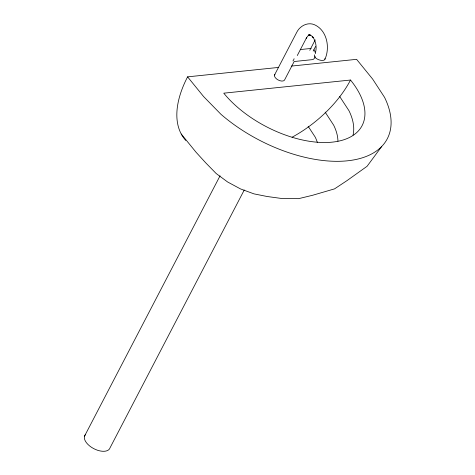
<?xml version="1.0" encoding="UTF-8"?>
<svg xmlns="http://www.w3.org/2000/svg" width="475" height="475" viewBox="0 0 475 475"><rect width="100%" height="100%" fill="white"/><g stroke="black" fill="none" stroke-linecap="round" stroke-linejoin="round"><path stroke-width="0.71" d="M315.59 52.203C316.831 46.989 315.934 41.194 312.669 36.866L313.191 37.454L311.38 35.72L309.367 34.722L310.347 35.168L308.376 34.978L309.492 35.055M324.953 59.221C330.285 47.482 326.99 30.103 314.29 24.658C307.432 21.802 299.571 26.155 296.59 32.609L274.502 75.038M84.491 436.222L220.056 175.815M297.279 55.551L306.618 37.614L306.197 38.338L307.77 36.07L309.1 35.031M309.777 50.314L315.192 39.918M313.185 51.051L315.554 46.502M244.263 189.982L110.069 447.765A14.084 7.529 27.5 0 1 93.48 448.495A14.084 7.529 27.5 0 1 85.482 434.53M381.704 146.472L367.08 166.286L346.964 180.643L334.507 188.884L312.58 195.278L298.567 198.669L281.663 198.485L267.104 196.496L253.965 193.865L240.493 188.913L227.602 181.973L216.172 173.518L205.817 162.931L196.122 152.327L181.248 134.021M308.673 35.328L309.932 34.942M300.277 49.56L311.161 48.432M185.767 140.446A112.676 59.933 -39.1 0 1 187.595 76.855L278.724 67.408M291.252 66.108L356.594 59.333L372.626 79.058L384.542 97.327A112.919 60.337 27.5 0 1 347.445 160.805A112.919 60.337 27.5 0 1 220.946 114.291L203.621 96.579L187.595 76.855M350.514 80.032L223.761 93.177A84.502 45.155 27.5 0 0 332.268 142.138A84.502 45.155 27.5 0 0 350.514 80.032A84.502 44.953 -39.1 0 1 292.113 137.204M339.714 96.532L348.994 110.752A81.599 43.605 27.5 0 1 353.038 135.12M325.137 112.106L333.693 125.222A73.085 39.051 27.5 0 1 337.933 141.164M308.15 126.291L315.18 137.061A59.541 31.813 27.5 0 1 317.348 142.435M274.9 74.361A5.635 3.01 27.5 0 0 278.095 79.948A5.635 3.01 27.5 0 0 284.733 79.657L294.168 61.524L312.307 59.642A5.635 3.699 84.1 0 0 315.21 56.519M294.084 58.71A5.635 3.699 84.1 0 1 292.944 60.901M324.953 58.502A5.635 2.595 20.9 0 1 318.98 59.838A5.635 2.595 20.9 0 1 314.711 54.839M313.933 49.816A5.635 3.699 84.1 0 1 315.418 53.669"/></g></svg>
